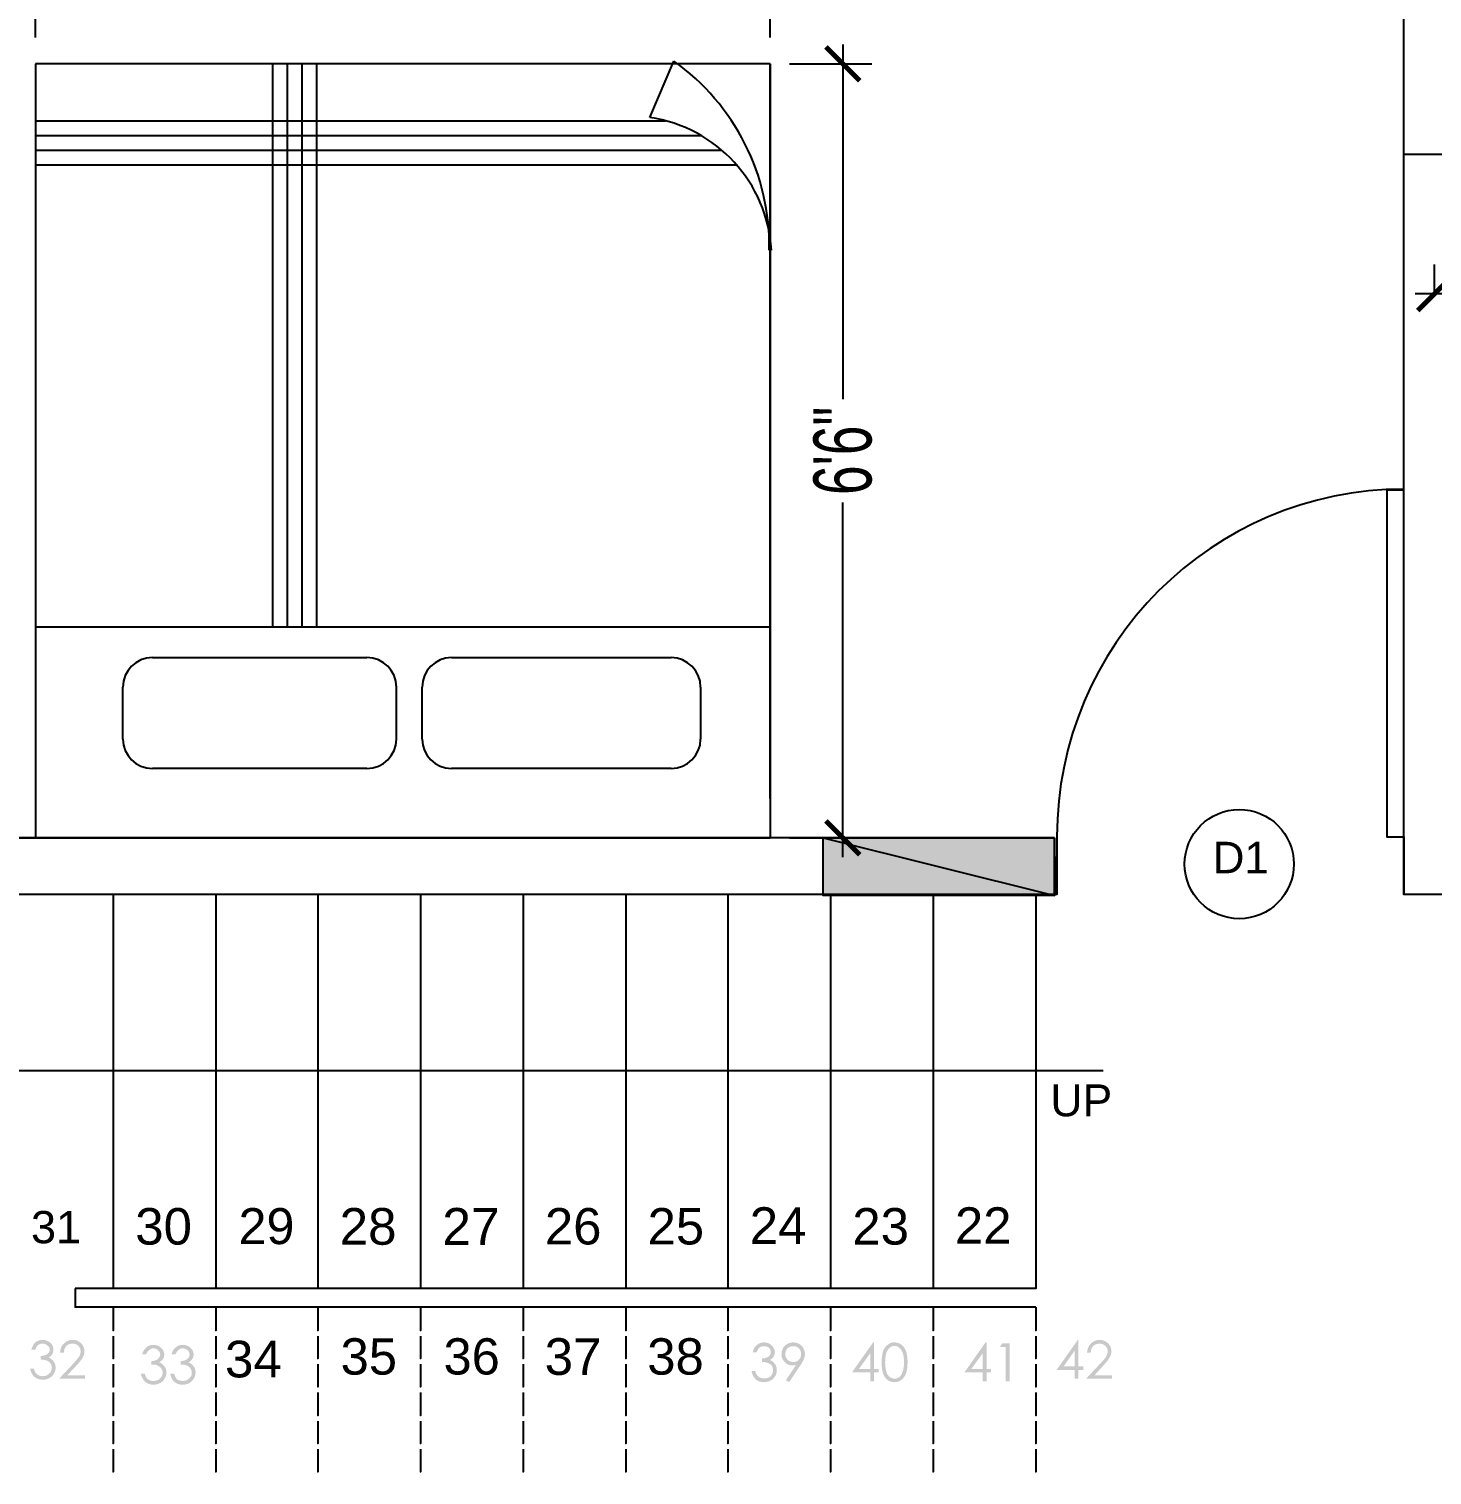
# Model space of a CAD drawing. Header units: feet. Extents: x 2272 to 4893, y 337 to 2916.
# Drawn here: x 3635.4 to 3780.5, y 2372.4 to 2521.8 of the extents above; entities that cross this region are included whole.
import ezdxf

# ---------------------------------------------------------------- set-up
doc = ezdxf.new("R2010")
doc.units = ezdxf.units.FT
doc.layers.add('BNE_COPPER PIPE', color=3, linetype='Continuous')
doc.styles.add('Arial$001', font='arial.ttf', dxfattribs={"height": 2.98458})
doc.styles.add('For DIM', font='ARIALN.TTF', dxfattribs={"width": 0.8})
doc.dimstyles.new('wor dim1', dxfattribs={"dimtxt": 6, "dimasz": 3.5, "dimexe": 3, "dimexo": 2, "dimgap": 1, "dimtad": 1, "dimzin": 3, "dimdsep": 46, "dimlunit": 4, "dimtxsty": 'For DIM', "dimblk1": 'ARCHTICK', "dimblk2": 'ARCHTICK', "dimsah": 1, "dimcen": 0.0625, "dimdle": 2, "dimclrd": 8, "dimclre": 8, "dimclrt": 4, "dimadec": 0, "dimazin": 0, "dimtfac": 0.5, "dimtofl": 0, "dimtmove": 2, "dimatfit": 3, "dimldrblk": 'ARCHTICK', "dimfxl": 6, "dimfxlon": 1, "dimfrac": 1, "dimtolj": 1, "dimtzin": 1, "dimlwe": -1, "dimarcsym": 0})

# ---------------------------------------------------------------- blocks, each defined once
blk = doc.blocks.new('_ARCHTICK')
at = {"color": 0, "linetype": 'ByBlock', "ltscale": 0.5, "const_width": 0.15}
blk.add_lwpolyline([(-0.5, -0.5), (0.5, 0.5)], dxfattribs=at)
blk = doc.blocks.new('*D98')
at = {"layer": 'BNE_COPPER PIPE', "color": 8, "ltscale": 2, "transparency": 16777216}
for p, q in [((3780.74, 2494.48), (3780.74, 2497.48)), ((3804.74, 2494.48), (3804.74, 2497.48))]:
    blk.add_line(p, q, dxfattribs=at)
at = {"layer": 'BNE_COPPER PIPE', "color": 8, "lineweight": -2, "ltscale": 2, "transparency": 16777216}
blk.add_line((3778.74, 2494.48), (3806.74, 2494.48), dxfattribs=at)
at = {"layer": 'Defpoints', "color": 0, "ltscale": 2, "transparency": 16777216}
for p in [(3780.74, 2494.48), (3804.74, 2494.48), (3804.74, 2494.48)]:
    blk.add_point(p, dxfattribs=at)
at = {"layer": 'BNE_COPPER PIPE', "color": 8, "lineweight": -2, "ltscale": 2, "transparency": 16777216, "xscale": 3.5, "yscale": 3.5, "zscale": 3.5, "rotation": 180}
blk.add_blockref('_ARCHTICK', (3780.74, 2494.48), dxfattribs=at)
at = {"layer": 'BNE_COPPER PIPE', "color": 8, "lineweight": -2, "ltscale": 2, "transparency": 16777216, "xscale": 3.5, "yscale": 3.5, "zscale": 3.5}
blk.add_blockref('_ARCHTICK', (3804.74, 2494.48), dxfattribs=at)
at = {"layer": 'BNE_COPPER PIPE', "color": 0, "ltscale": 2, "transparency": 16777216, "insert": (3792.74, 2498.54), "char_height": 6, "attachment_point": 5, "style": 'For DIM'}
blk.add_mtext('\\A1;2\'-0"', dxfattribs=at)
blk = doc.blocks.new('ARCHTICK')
at = {"color": 0, "const_width": 0.15}
blk.add_lwpolyline([(-0.5, -0.5), (0.5, 0.5)], dxfattribs=at)
blk = doc.blocks.new('*D117')
at = {"layer": 'BNE_COPPER PIPE', "color": 8, "ltscale": 2, "transparency": 16777216}
for p, q in [((3636.09, 2520.95), (3636.09, 2529.95)), ((3712.03, 2520.95), (3712.03, 2529.95))]:
    blk.add_line(p, q, dxfattribs=at)
at = {"layer": 'BNE_COPPER PIPE', "color": 8, "lineweight": -2, "ltscale": 2, "transparency": 16777216}
for p, q in [((3634.09, 2526.95), (3668.73, 2526.95)), ((3714.03, 2526.95), (3679.39, 2526.95))]:
    blk.add_line(p, q, dxfattribs=at)
at = {"layer": 'Defpoints', "color": 0, "ltscale": 2, "transparency": 16777216}
for p in [(3636.09, 2526.95), (3636.09, 2518.23), (3712.03, 2518.23)]:
    blk.add_point(p, dxfattribs=at)
at = {"layer": 'BNE_COPPER PIPE', "color": 8, "lineweight": -2, "ltscale": 2, "transparency": 16777216, "xscale": 3.5, "yscale": 3.5, "zscale": 3.5, "rotation": 180}
blk.add_blockref('_ARCHTICK', (3636.09, 2526.95), dxfattribs=at)
at = {"layer": 'BNE_COPPER PIPE', "color": 8, "lineweight": -2, "ltscale": 2, "transparency": 16777216, "xscale": 3.5, "yscale": 3.5, "zscale": 3.5}
blk.add_blockref('_ARCHTICK', (3712.03, 2526.95), dxfattribs=at)
at = {"layer": 'BNE_COPPER PIPE', "color": 0, "ltscale": 2, "transparency": 16777216, "insert": (3674.06, 2526.95), "char_height": 6, "attachment_point": 5, "style": 'For DIM'}
blk.add_mtext('\\A1;6\'3"', dxfattribs=at)
blk = doc.blocks.new('*D118')
at = {"layer": 'BNE_COPPER PIPE', "color": 8, "lineweight": -2, "ltscale": 2, "transparency": 16777216}
for p, q in [((3719.56, 2520.23), (3719.56, 2483.56)), ((3719.56, 2436.23), (3719.56, 2472.9))]:
    blk.add_line(p, q, dxfattribs=at)
at = {"layer": 'BNE_COPPER PIPE', "color": 8, "ltscale": 2, "transparency": 16777216}
for p, q in [((3714.03, 2518.23), (3722.56, 2518.23)), ((3714.03, 2438.23), (3722.56, 2438.23))]:
    blk.add_line(p, q, dxfattribs=at)
at = {"layer": 'Defpoints', "color": 0, "ltscale": 2, "transparency": 16777216}
for p in [(3712.03, 2518.23), (3712.03, 2438.23), (3719.56, 2438.23)]:
    blk.add_point(p, dxfattribs=at)
at = {"layer": 'BNE_COPPER PIPE', "color": 8, "lineweight": -2, "ltscale": 2, "transparency": 16777216, "xscale": 3.5, "yscale": 3.5, "zscale": 3.5}
for p, rotation in [((3719.56, 2518.23), 90), ((3719.56, 2438.23), 270)]:
    blk.add_blockref('_ARCHTICK', p, dxfattribs=dict(at, rotation=rotation))
at = {"layer": 'BNE_COPPER PIPE', "color": 0, "ltscale": 2, "transparency": 16777216, "insert": (3719.56, 2478.23), "char_height": 6, "attachment_point": 5, "rotation": 90, "style": 'For DIM'}
blk.add_mtext('\\A1;6\'6"', dxfattribs=at)

msp = doc.modelspace()

# ---------------------------------------------------------------- hatches: boundary and pattern name
at = {"true_color": 0x4d4d4d, "transparency": 33554687}
h = msp.add_hatch(color=251, dxfattribs=at)
h.paths.add_polyline_path([(3741.435, 2438.229), (3717.531, 2438.229), (3741.435, 2432.286)])
h.paths.add_polyline_path([(3717.531, 2438.229), (3741.435, 2432.286), (3717.531, 2432.286)])
at = {"true_color": 0x000007, "transparency": 33554687}
h = msp.add_hatch(color=7, dxfattribs=at)
edge = h.paths.add_edge_path()
edge.add_line((3636.09, 2385.328), (3635.665, 2385.328))
edge.add_spline(control_points=[(3635.665, 2385.328), (3635.763, 2385.655), (3635.894, 2385.883), (3636.09, 2386.079), (3636.09, 2386.079), (3636.318, 2386.242), (3636.547, 2386.34), (3636.841, 2386.34), (3636.841, 2386.34), (3637.037, 2386.34), (3637.233, 2386.275), (3637.396, 2386.177), (3637.396, 2386.177), (3637.592, 2386.112), (3637.723, 2385.981), (3637.82, 2385.818), (3637.82, 2385.818), (3637.918, 2385.655), (3637.951, 2385.491), (3637.951, 2385.328), (3637.951, 2385.328), (3637.951, 2384.969), (3637.788, 2384.708), (3637.461, 2384.512), (3637.461, 2384.512), (3637.657, 2384.446), (3637.788, 2384.316), (3637.918, 2384.185), (3637.918, 2384.185), (3638.082, 2383.957), (3638.18, 2383.728), (3638.18, 2383.467), (3638.18, 2383.467), (3638.18, 2383.271), (3638.114, 2383.042), (3637.984, 2382.846), (3637.984, 2382.846), (3637.886, 2382.65), (3637.723, 2382.487), (3637.527, 2382.389), (3637.527, 2382.389), (3637.298, 2382.258), (3637.102, 2382.226), (3636.841, 2382.226), (3636.841, 2382.226), (3636.514, 2382.226), (3636.22, 2382.324), (3635.992, 2382.52), (3635.992, 2382.52), (3635.763, 2382.683), (3635.633, 2382.977), (3635.535, 2383.369)], knot_values=[0, 0, 0, 0, 0.0192308, 0.0192308, 0.0192308, 0.0192408, 0.0384615, 0.0384615, 0.0384615, 0.0384715, 0.0576923, 0.0576923, 0.0576923, 0.0577023, 0.0769231, 0.0769231, 0.0769231, 0.0769331, 0.0961538, 0.0961538, 0.0961538, 0.0961638, 0.1153846, 0.1153846, 0.1153846, 0.1153946, 0.1346154, 0.1346154, 0.1346154, 0.1346254, 0.1538462, 0.1538462, 0.1538462, 0.1538562, 0.1730769, 0.1730769, 0.1730769, 0.1730869, 0.1923077, 0.1923077, 0.1923077, 0.1923177, 0.2115385, 0.2115385, 0.2115385, 0.2115485, 0.2307692, 0.2307692, 0.2307692, 0.2307792, 1, 1, 1, 1], degree=3, periodic=0)
edge.add_line((3635.535, 2383.369), (3635.926, 2383.369))
edge.add_spline(control_points=[(3635.926, 2383.369), (3635.992, 2383.107), (3636.09, 2382.912), (3636.22, 2382.814), (3636.22, 2382.814), (3636.384, 2382.65), (3636.58, 2382.585), (3636.841, 2382.585), (3636.841, 2382.585), (3637.135, 2382.585), (3637.363, 2382.683), (3637.527, 2382.846), (3637.527, 2382.846), (3637.69, 2383.01), (3637.788, 2383.205), (3637.788, 2383.434), (3637.788, 2383.434), (3637.788, 2383.597), (3637.755, 2383.761), (3637.657, 2383.891), (3637.657, 2383.891), (3637.559, 2384.022), (3637.461, 2384.12), (3637.298, 2384.185), (3637.298, 2384.185), (3637.167, 2384.25), (3636.939, 2384.283), (3636.645, 2384.316)], knot_values=[0, 0, 0, 0, 0.0357143, 0.0357143, 0.0357143, 0.0357243, 0.0714286, 0.0714286, 0.0714286, 0.0714386, 0.1071429, 0.1071429, 0.1071429, 0.1071529, 0.1428571, 0.1428571, 0.1428571, 0.1428671, 0.1785714, 0.1785714, 0.1785714, 0.1785814, 0.2142857, 0.2142857, 0.2142857, 0.2142957, 1, 1, 1, 1], degree=3, periodic=0)
edge.add_line((3636.645, 2384.316), (3636.645, 2384.675))
edge.add_spline(control_points=[(3636.645, 2384.675), (3636.808, 2384.675), (3636.971, 2384.708), (3637.135, 2384.773), (3637.135, 2384.773), (3637.265, 2384.838), (3637.396, 2384.904), (3637.461, 2385.001), (3637.461, 2385.001), (3637.527, 2385.099), (3637.559, 2385.197), (3637.559, 2385.328), (3637.559, 2385.328), (3637.559, 2385.491), (3637.494, 2385.655), (3637.331, 2385.753), (3637.331, 2385.753), (3637.2, 2385.883), (3637.037, 2385.948), (3636.841, 2385.948), (3636.841, 2385.948), (3636.645, 2385.948), (3636.514, 2385.916), (3636.384, 2385.818), (3636.384, 2385.818), (3636.253, 2385.72), (3636.155, 2385.557), (3636.09, 2385.328)], knot_values=[0, 0, 0, 0, 0.0357143, 0.0357143, 0.0357143, 0.0357243, 0.0714286, 0.0714286, 0.0714286, 0.0714386, 0.1071429, 0.1071429, 0.1071429, 0.1071529, 0.1428571, 0.1428571, 0.1428571, 0.1428671, 0.1785714, 0.1785714, 0.1785714, 0.1785814, 0.2142857, 0.2142857, 0.2142857, 0.2142957, 1, 1, 1, 1], degree=3, periodic=0)
edge = h.paths.add_edge_path()
edge.add_line((3639.029, 2385.001), (3638.637, 2385.001))
edge.add_spline(control_points=[(3638.637, 2385.001), (3638.637, 2385.393), (3638.767, 2385.72), (3639.029, 2385.948), (3639.029, 2385.948), (3639.29, 2386.21), (3639.584, 2386.34), (3639.943, 2386.34), (3639.943, 2386.34), (3640.302, 2386.34), (3640.596, 2386.21), (3640.825, 2385.981), (3640.825, 2385.981), (3641.053, 2385.753), (3641.151, 2385.491), (3641.151, 2385.165), (3641.151, 2385.165), (3641.151, 2384.936), (3641.119, 2384.74), (3640.988, 2384.544), (3640.988, 2384.544), (3640.89, 2384.348), (3640.694, 2384.087), (3640.368, 2383.728)], knot_values=[0, 0, 0, 0, 0.0416667, 0.0416667, 0.0416667, 0.0416767, 0.0833333, 0.0833333, 0.0833333, 0.0833433, 0.125, 0.125, 0.125, 0.12501, 0.1666667, 0.1666667, 0.1666667, 0.1666767, 0.2083333, 0.2083333, 0.2083333, 0.2083433, 1, 1, 1, 1], degree=3, periodic=0)
edge.add_line((3640.368, 2383.728), (3639.388, 2382.683))
edge.add_line((3639.388, 2382.683), (3641.217, 2382.683))
edge.add_line((3641.217, 2382.683), (3641.217, 2382.324))
edge.add_line((3641.217, 2382.324), (3638.539, 2382.324))
edge.add_line((3638.539, 2382.324), (3640.041, 2383.924))
edge.add_spline(control_points=[(3640.041, 2383.924), (3640.335, 2384.25), (3640.531, 2384.512), (3640.629, 2384.642), (3640.629, 2384.642), (3640.727, 2384.806), (3640.759, 2384.969), (3640.759, 2385.165), (3640.759, 2385.165), (3640.759, 2385.361), (3640.694, 2385.557), (3640.531, 2385.72), (3640.531, 2385.72), (3640.368, 2385.883), (3640.172, 2385.948), (3639.91, 2385.948), (3639.91, 2385.948), (3639.682, 2385.948), (3639.453, 2385.883), (3639.29, 2385.72), (3639.29, 2385.72), (3639.127, 2385.557), (3639.029, 2385.295), (3639.029, 2385.001)], knot_values=[0, 0, 0, 0, 0.0416667, 0.0416667, 0.0416667, 0.0416767, 0.0833333, 0.0833333, 0.0833333, 0.0833433, 0.125, 0.125, 0.125, 0.12501, 0.1666667, 0.1666667, 0.1666667, 0.1666767, 0.2083333, 0.2083333, 0.2083333, 0.2083433, 1, 1, 1, 1], degree=3, periodic=0)
h = msp.add_hatch(color=7, dxfattribs=at)
edge = h.paths.add_edge_path()
edge.add_line((3647.519, 2384.838), (3647.127, 2384.838))
edge.add_spline(control_points=[(3647.127, 2384.838), (3647.192, 2385.132), (3647.356, 2385.393), (3647.552, 2385.557), (3647.552, 2385.557), (3647.748, 2385.753), (3648.009, 2385.818), (3648.27, 2385.818), (3648.27, 2385.818), (3648.499, 2385.818), (3648.662, 2385.785), (3648.858, 2385.687), (3648.858, 2385.687), (3649.021, 2385.589), (3649.152, 2385.459), (3649.25, 2385.328), (3649.25, 2385.328), (3649.348, 2385.165), (3649.413, 2385.001), (3649.413, 2384.806), (3649.413, 2384.806), (3649.413, 2384.479), (3649.25, 2384.218), (3648.891, 2384.022), (3648.891, 2384.022), (3649.086, 2383.924), (3649.25, 2383.826), (3649.38, 2383.663), (3649.38, 2383.663), (3649.544, 2383.467), (3649.642, 2383.238), (3649.642, 2382.977), (3649.642, 2382.977), (3649.642, 2382.748), (3649.576, 2382.552), (3649.446, 2382.356), (3649.446, 2382.356), (3649.348, 2382.128), (3649.184, 2381.997), (3648.956, 2381.867), (3648.956, 2381.867), (3648.76, 2381.769), (3648.531, 2381.703), (3648.303, 2381.703), (3648.303, 2381.703), (3647.944, 2381.703), (3647.682, 2381.801), (3647.454, 2381.997), (3647.454, 2381.997), (3647.225, 2382.193), (3647.062, 2382.487), (3646.997, 2382.846)], knot_values=[0, 0, 0, 0, 0.0192308, 0.0192308, 0.0192308, 0.0192408, 0.0384615, 0.0384615, 0.0384615, 0.0384715, 0.0576923, 0.0576923, 0.0576923, 0.0577023, 0.0769231, 0.0769231, 0.0769231, 0.0769331, 0.0961538, 0.0961538, 0.0961538, 0.0961638, 0.1153846, 0.1153846, 0.1153846, 0.1153946, 0.1346154, 0.1346154, 0.1346154, 0.1346254, 0.1538462, 0.1538462, 0.1538462, 0.1538562, 0.1730769, 0.1730769, 0.1730769, 0.1730869, 0.1923077, 0.1923077, 0.1923077, 0.1923177, 0.2115385, 0.2115385, 0.2115385, 0.2115485, 0.2307692, 0.2307692, 0.2307692, 0.2307792, 1, 1, 1, 1], degree=3, periodic=0)
edge.add_line((3646.997, 2382.846), (3647.388, 2382.846))
edge.add_spline(control_points=[(3647.388, 2382.846), (3647.454, 2382.618), (3647.552, 2382.422), (3647.682, 2382.291), (3647.682, 2382.291), (3647.846, 2382.16), (3648.041, 2382.095), (3648.303, 2382.095), (3648.303, 2382.095), (3648.564, 2382.095), (3648.793, 2382.16), (3648.988, 2382.356), (3648.988, 2382.356), (3649.152, 2382.52), (3649.25, 2382.716), (3649.25, 2382.944), (3649.25, 2382.944), (3649.25, 2383.107), (3649.184, 2383.238), (3649.119, 2383.369), (3649.119, 2383.369), (3649.021, 2383.499), (3648.923, 2383.597), (3648.76, 2383.663), (3648.76, 2383.663), (3648.629, 2383.761), (3648.401, 2383.793), (3648.074, 2383.793)], knot_values=[0, 0, 0, 0, 0.0357143, 0.0357143, 0.0357143, 0.0357243, 0.0714286, 0.0714286, 0.0714286, 0.0714386, 0.1071429, 0.1071429, 0.1071429, 0.1071529, 0.1428571, 0.1428571, 0.1428571, 0.1428671, 0.1785714, 0.1785714, 0.1785714, 0.1785814, 0.2142857, 0.2142857, 0.2142857, 0.2142957, 1, 1, 1, 1], degree=3, periodic=0)
edge.add_line((3648.074, 2383.793), (3648.074, 2384.152))
edge.add_spline(control_points=[(3648.074, 2384.152), (3648.27, 2384.152), (3648.433, 2384.185), (3648.564, 2384.25), (3648.564, 2384.25), (3648.727, 2384.316), (3648.825, 2384.414), (3648.891, 2384.512), (3648.891, 2384.512), (3648.956, 2384.61), (3648.988, 2384.708), (3648.988, 2384.806), (3648.988, 2384.806), (3648.988, 2385.001), (3648.923, 2385.132), (3648.793, 2385.263), (3648.793, 2385.263), (3648.662, 2385.393), (3648.499, 2385.459), (3648.27, 2385.459), (3648.27, 2385.459), (3648.107, 2385.459), (3647.976, 2385.393), (3647.846, 2385.295), (3647.846, 2385.295), (3647.715, 2385.197), (3647.617, 2385.034), (3647.519, 2384.838)], knot_values=[0, 0, 0, 0, 0.0357143, 0.0357143, 0.0357143, 0.0357243, 0.0714286, 0.0714286, 0.0714286, 0.0714386, 0.1071429, 0.1071429, 0.1071429, 0.1071529, 0.1428571, 0.1428571, 0.1428571, 0.1428671, 0.1785714, 0.1785714, 0.1785714, 0.1785814, 0.2142857, 0.2142857, 0.2142857, 0.2142957, 1, 1, 1, 1], degree=3, periodic=0)
edge = h.paths.add_edge_path()
edge.add_line((3650.556, 2384.838), (3650.164, 2384.838))
edge.add_spline(control_points=[(3650.164, 2384.838), (3650.229, 2385.132), (3650.36, 2385.393), (3650.589, 2385.557), (3650.589, 2385.557), (3650.784, 2385.753), (3651.013, 2385.818), (3651.307, 2385.818), (3651.307, 2385.818), (3651.503, 2385.818), (3651.699, 2385.785), (3651.895, 2385.687), (3651.895, 2385.687), (3652.058, 2385.589), (3652.189, 2385.459), (3652.287, 2385.328), (3652.287, 2385.328), (3652.385, 2385.165), (3652.45, 2385.001), (3652.45, 2384.806), (3652.45, 2384.806), (3652.45, 2384.479), (3652.254, 2384.218), (3651.927, 2384.022), (3651.927, 2384.022), (3652.123, 2383.924), (3652.287, 2383.826), (3652.385, 2383.663), (3652.385, 2383.663), (3652.581, 2383.467), (3652.646, 2383.238), (3652.646, 2382.977), (3652.646, 2382.977), (3652.646, 2382.748), (3652.581, 2382.552), (3652.483, 2382.356), (3652.483, 2382.356), (3652.352, 2382.128), (3652.189, 2381.997), (3651.993, 2381.867), (3651.993, 2381.867), (3651.797, 2381.769), (3651.568, 2381.703), (3651.307, 2381.703), (3651.307, 2381.703), (3650.98, 2381.703), (3650.687, 2381.801), (3650.458, 2381.997), (3650.458, 2381.997), (3650.229, 2382.193), (3650.099, 2382.487), (3650.033, 2382.846)], knot_values=[0, 0, 0, 0, 0.0192308, 0.0192308, 0.0192308, 0.0192408, 0.0384615, 0.0384615, 0.0384615, 0.0384715, 0.0576923, 0.0576923, 0.0576923, 0.0577023, 0.0769231, 0.0769231, 0.0769231, 0.0769331, 0.0961538, 0.0961538, 0.0961538, 0.0961638, 0.1153846, 0.1153846, 0.1153846, 0.1153946, 0.1346154, 0.1346154, 0.1346154, 0.1346254, 0.1538462, 0.1538462, 0.1538462, 0.1538562, 0.1730769, 0.1730769, 0.1730769, 0.1730869, 0.1923077, 0.1923077, 0.1923077, 0.1923177, 0.2115385, 0.2115385, 0.2115385, 0.2115485, 0.2307692, 0.2307692, 0.2307692, 0.2307792, 1, 1, 1, 1], degree=3, periodic=0)
edge.add_line((3650.033, 2382.846), (3650.425, 2382.846))
edge.add_spline(control_points=[(3650.425, 2382.846), (3650.491, 2382.618), (3650.589, 2382.422), (3650.687, 2382.291), (3650.687, 2382.291), (3650.85, 2382.16), (3651.078, 2382.095), (3651.307, 2382.095), (3651.307, 2382.095), (3651.601, 2382.095), (3651.829, 2382.16), (3651.993, 2382.356), (3651.993, 2382.356), (3652.189, 2382.52), (3652.254, 2382.716), (3652.254, 2382.944), (3652.254, 2382.944), (3652.254, 2383.107), (3652.221, 2383.238), (3652.123, 2383.369), (3652.123, 2383.369), (3652.058, 2383.499), (3651.927, 2383.597), (3651.797, 2383.663), (3651.797, 2383.663), (3651.634, 2383.761), (3651.405, 2383.793), (3651.111, 2383.793)], knot_values=[0, 0, 0, 0, 0.0357143, 0.0357143, 0.0357143, 0.0357243, 0.0714286, 0.0714286, 0.0714286, 0.0714386, 0.1071429, 0.1071429, 0.1071429, 0.1071529, 0.1428571, 0.1428571, 0.1428571, 0.1428671, 0.1785714, 0.1785714, 0.1785714, 0.1785814, 0.2142857, 0.2142857, 0.2142857, 0.2142957, 1, 1, 1, 1], degree=3, periodic=0)
edge.add_line((3651.111, 2383.793), (3651.111, 2384.152))
edge.add_spline(control_points=[(3651.111, 2384.152), (3651.307, 2384.152), (3651.47, 2384.185), (3651.601, 2384.25), (3651.601, 2384.25), (3651.764, 2384.316), (3651.862, 2384.414), (3651.927, 2384.512), (3651.927, 2384.512), (3651.993, 2384.61), (3652.025, 2384.708), (3652.025, 2384.806), (3652.025, 2384.806), (3652.025, 2385.001), (3651.96, 2385.132), (3651.829, 2385.263), (3651.829, 2385.263), (3651.699, 2385.393), (3651.503, 2385.459), (3651.307, 2385.459), (3651.307, 2385.459), (3651.144, 2385.459), (3650.98, 2385.393), (3650.882, 2385.295), (3650.882, 2385.295), (3650.752, 2385.197), (3650.654, 2385.034), (3650.556, 2384.838)], knot_values=[0, 0, 0, 0, 0.0357143, 0.0357143, 0.0357143, 0.0357243, 0.0714286, 0.0714286, 0.0714286, 0.0714386, 0.1071429, 0.1071429, 0.1071429, 0.1071529, 0.1428571, 0.1428571, 0.1428571, 0.1428671, 0.1785714, 0.1785714, 0.1785714, 0.1785814, 0.2142857, 0.2142857, 0.2142857, 0.2142957, 1, 1, 1, 1], degree=3, periodic=0)
h = msp.add_hatch(color=7, dxfattribs=at)
edge = h.paths.add_edge_path()
edge.add_line((3710.641, 2385.067), (3710.249, 2385.067))
edge.add_spline(control_points=[(3710.249, 2385.067), (3710.315, 2385.393), (3710.445, 2385.655), (3710.674, 2385.818), (3710.674, 2385.818), (3710.87, 2385.981), (3711.131, 2386.079), (3711.392, 2386.079), (3711.392, 2386.079), (3711.588, 2386.079), (3711.784, 2386.046), (3711.98, 2385.948), (3711.98, 2385.948), (3712.143, 2385.851), (3712.274, 2385.72), (3712.372, 2385.557), (3712.372, 2385.557), (3712.47, 2385.393), (3712.535, 2385.23), (3712.535, 2385.067), (3712.535, 2385.067), (3712.535, 2384.74), (3712.372, 2384.446), (3712.013, 2384.25), (3712.013, 2384.25), (3712.209, 2384.185), (3712.372, 2384.087), (3712.47, 2383.924), (3712.47, 2383.924), (3712.666, 2383.728), (3712.731, 2383.499), (3712.731, 2383.238), (3712.731, 2383.238), (3712.731, 2383.01), (3712.698, 2382.781), (3712.568, 2382.585), (3712.568, 2382.585), (3712.437, 2382.389), (3712.274, 2382.226), (3712.078, 2382.128), (3712.078, 2382.128), (3711.882, 2382.03), (3711.653, 2381.965), (3711.392, 2381.965), (3711.392, 2381.965), (3711.066, 2381.965), (3710.772, 2382.063), (3710.543, 2382.258), (3710.543, 2382.258), (3710.347, 2382.454), (3710.184, 2382.748), (3710.119, 2383.107)], knot_values=[0, 0, 0, 0, 0.0192308, 0.0192308, 0.0192308, 0.0192408, 0.0384615, 0.0384615, 0.0384615, 0.0384715, 0.0576923, 0.0576923, 0.0576923, 0.0577023, 0.0769231, 0.0769231, 0.0769231, 0.0769331, 0.0961538, 0.0961538, 0.0961538, 0.0961638, 0.1153846, 0.1153846, 0.1153846, 0.1153946, 0.1346154, 0.1346154, 0.1346154, 0.1346254, 0.1538462, 0.1538462, 0.1538462, 0.1538562, 0.1730769, 0.1730769, 0.1730769, 0.1730869, 0.1923077, 0.1923077, 0.1923077, 0.1923177, 0.2115385, 0.2115385, 0.2115385, 0.2115485, 0.2307692, 0.2307692, 0.2307692, 0.2307792, 1, 1, 1, 1], degree=3, periodic=0)
edge.add_line((3710.119, 2383.107), (3710.51, 2383.107))
edge.add_spline(control_points=[(3710.51, 2383.107), (3710.576, 2382.846), (3710.674, 2382.683), (3710.804, 2382.552), (3710.804, 2382.552), (3710.968, 2382.422), (3711.164, 2382.356), (3711.425, 2382.356), (3711.425, 2382.356), (3711.686, 2382.356), (3711.915, 2382.422), (3712.111, 2382.585), (3712.111, 2382.585), (3712.274, 2382.781), (3712.339, 2382.977), (3712.339, 2383.205), (3712.339, 2383.205), (3712.339, 2383.336), (3712.306, 2383.499), (3712.241, 2383.63), (3712.241, 2383.63), (3712.143, 2383.761), (3712.013, 2383.859), (3711.882, 2383.924), (3711.882, 2383.924), (3711.719, 2383.989), (3711.523, 2384.054), (3711.196, 2384.054)], knot_values=[0, 0, 0, 0, 0.0357143, 0.0357143, 0.0357143, 0.0357243, 0.0714286, 0.0714286, 0.0714286, 0.0714386, 0.1071429, 0.1071429, 0.1071429, 0.1071529, 0.1428571, 0.1428571, 0.1428571, 0.1428671, 0.1785714, 0.1785714, 0.1785714, 0.1785814, 0.2142857, 0.2142857, 0.2142857, 0.2142957, 1, 1, 1, 1], degree=3, periodic=0)
edge.add_line((3711.196, 2384.054), (3711.196, 2384.414))
edge.add_spline(control_points=[(3711.196, 2384.414), (3711.392, 2384.414), (3711.555, 2384.446), (3711.686, 2384.512), (3711.686, 2384.512), (3711.849, 2384.577), (3711.947, 2384.642), (3712.013, 2384.74), (3712.013, 2384.74), (3712.078, 2384.838), (3712.111, 2384.969), (3712.111, 2385.067), (3712.111, 2385.067), (3712.111, 2385.23), (3712.045, 2385.393), (3711.915, 2385.524), (3711.915, 2385.524), (3711.784, 2385.622), (3711.621, 2385.687), (3711.392, 2385.687), (3711.392, 2385.687), (3711.229, 2385.687), (3711.098, 2385.655), (3710.968, 2385.557), (3710.968, 2385.557), (3710.837, 2385.459), (3710.739, 2385.295), (3710.641, 2385.067)], knot_values=[0, 0, 0, 0, 0.0357143, 0.0357143, 0.0357143, 0.0357243, 0.0714286, 0.0714286, 0.0714286, 0.0714386, 0.1071429, 0.1071429, 0.1071429, 0.1071529, 0.1428571, 0.1428571, 0.1428571, 0.1428671, 0.1785714, 0.1785714, 0.1785714, 0.1785814, 0.2142857, 0.2142857, 0.2142857, 0.2142957, 1, 1, 1, 1], degree=3, periodic=0)
h.paths.add_polyline_path([(3714.005, 2381.965), (3713.678, 2382.16), (3714.723, 2383.761), (3714.723, 2383.761), (3714.707, 2383.757), (3714.69, 2383.752), (3714.674, 2383.748), (3714.658, 2383.744), (3714.641, 2383.74), (3714.625, 2383.737), (3714.609, 2383.733), (3714.592, 2383.729), (3714.576, 2383.726), (3714.56, 2383.722), (3714.543, 2383.719), (3714.527, 2383.716), (3714.511, 2383.713), (3714.494, 2383.71), (3714.478, 2383.707), (3714.462, 2383.705), (3714.445, 2383.703), (3714.429, 2383.701), (3714.413, 2383.699), (3714.396, 2383.698), (3714.38, 2383.697), (3714.364, 2383.696), (3714.347, 2383.695), (3714.331, 2383.695), (3714.295, 2383.696), (3714.258, 2383.698), (3714.222, 2383.701), (3714.187, 2383.706), (3714.152, 2383.712), (3714.117, 2383.719), (3714.082, 2383.728), (3714.048, 2383.738), (3714.014, 2383.749), (3713.981, 2383.761), (3713.948, 2383.774), (3713.915, 2383.789), (3713.882, 2383.805), (3713.85, 2383.822), (3713.818, 2383.84), (3713.787, 2383.86), (3713.756, 2383.88), (3713.725, 2383.902), (3713.694, 2383.925), (3713.664, 2383.949), (3713.635, 2383.973), (3713.605, 2383.999), (3713.576, 2384.026), (3713.547, 2384.054), (3713.519, 2384.083), (3713.493, 2384.112), (3713.468, 2384.142), (3713.444, 2384.172), (3713.421, 2384.202), (3713.4, 2384.233), (3713.38, 2384.264), (3713.361, 2384.295), (3713.344, 2384.327), (3713.327, 2384.36), (3713.312, 2384.393), (3713.298, 2384.426), (3713.286, 2384.46), (3713.274, 2384.494), (3713.264, 2384.529), (3713.255, 2384.565), (3713.247, 2384.601), (3713.24, 2384.638), (3713.234, 2384.675), (3713.229, 2384.713), (3713.225, 2384.751), (3713.223, 2384.791), (3713.221, 2384.83), (3713.221, 2384.871), (3713.221, 2384.899), (3713.222, 2384.927), (3713.224, 2384.955), (3713.226, 2384.983), (3713.229, 2385.01), (3713.233, 2385.037), (3713.237, 2385.063), (3713.241, 2385.09), (3713.247, 2385.116), (3713.252, 2385.142), (3713.259, 2385.168), (3713.266, 2385.193), (3713.273, 2385.219), (3713.281, 2385.244), (3713.289, 2385.269), (3713.298, 2385.294), (3713.308, 2385.319), (3713.317, 2385.344), (3713.327, 2385.369), (3713.338, 2385.393), (3713.349, 2385.418), (3713.36, 2385.442), (3713.372, 2385.467), (3713.384, 2385.491), (3713.397, 2385.512), (3713.409, 2385.532), (3713.422, 2385.552), (3713.436, 2385.573), (3713.45, 2385.593), (3713.464, 2385.613), (3713.479, 2385.633), (3713.494, 2385.652), (3713.51, 2385.672), (3713.526, 2385.691), (3713.543, 2385.71), (3713.56, 2385.728), (3713.577, 2385.746), (3713.595, 2385.764), (3713.614, 2385.781), (3713.633, 2385.798), (3713.653, 2385.815), (3713.673, 2385.831), (3713.694, 2385.847), (3713.716, 2385.862), (3713.738, 2385.876), (3713.761, 2385.89), (3713.784, 2385.903), (3713.809, 2385.916), (3713.833, 2385.928), (3713.858, 2385.94), (3713.883, 2385.951), (3713.909, 2385.962), (3713.935, 2385.972), (3713.961, 2385.983), (3713.987, 2385.992), (3714.013, 2386.002), (3714.039, 2386.011), (3714.066, 2386.019), (3714.092, 2386.027), (3714.119, 2386.034), (3714.145, 2386.041), (3714.172, 2386.047), (3714.198, 2386.053), (3714.225, 2386.059), (3714.251, 2386.063), (3714.277, 2386.067), (3714.303, 2386.071), (3714.329, 2386.074), (3714.354, 2386.076), (3714.379, 2386.078), (3714.404, 2386.079), (3714.429, 2386.079), (3714.457, 2386.079), (3714.486, 2386.078), (3714.513, 2386.076), (3714.541, 2386.074), (3714.568, 2386.071), (3714.595, 2386.067), (3714.622, 2386.063), (3714.648, 2386.059), (3714.674, 2386.053), (3714.7, 2386.047), (3714.726, 2386.041), (3714.752, 2386.034), (3714.777, 2386.027), (3714.802, 2386.019), (3714.827, 2386.011), (3714.852, 2386.002), (3714.877, 2385.992), (3714.902, 2385.983), (3714.927, 2385.972), (3714.951, 2385.962), (3714.976, 2385.951), (3715, 2385.94), (3715.025, 2385.928), (3715.049, 2385.916), (3715.049, 2385.916), (3715.07, 2385.903), (3715.09, 2385.891), (3715.111, 2385.877), (3715.131, 2385.864), (3715.151, 2385.85), (3715.171, 2385.836), (3715.191, 2385.821), (3715.21, 2385.806), (3715.23, 2385.79), (3715.249, 2385.774), (3715.268, 2385.757), (3715.286, 2385.74), (3715.304, 2385.723), (3715.322, 2385.705), (3715.34, 2385.686), (3715.357, 2385.667), (3715.373, 2385.647), (3715.389, 2385.627), (3715.405, 2385.606), (3715.42, 2385.584), (3715.434, 2385.562), (3715.448, 2385.539), (3715.461, 2385.515), (3715.474, 2385.491), (3715.486, 2385.467), (3715.498, 2385.442), (3715.509, 2385.418), (3715.52, 2385.393), (3715.531, 2385.369), (3715.541, 2385.344), (3715.551, 2385.319), (3715.56, 2385.294), (3715.569, 2385.269), (3715.577, 2385.244), (3715.585, 2385.219), (3715.592, 2385.193), (3715.599, 2385.168), (3715.606, 2385.142), (3715.611, 2385.116), (3715.617, 2385.09), (3715.621, 2385.063), (3715.626, 2385.037), (3715.629, 2385.01), (3715.632, 2384.983), (3715.634, 2384.955), (3715.636, 2384.927), (3715.637, 2384.899), (3715.637, 2384.871), (3715.637, 2384.85), (3715.637, 2384.83), (3715.636, 2384.81), (3715.635, 2384.789), (3715.633, 2384.769), (3715.631, 2384.748), (3715.629, 2384.728), (3715.626, 2384.708), (3715.624, 2384.687), (3715.62, 2384.667), (3715.617, 2384.646), (3715.613, 2384.626), (3715.609, 2384.606), (3715.604, 2384.585), (3715.599, 2384.565), (3715.594, 2384.544), (3715.588, 2384.524), (3715.582, 2384.503), (3715.576, 2384.483), (3715.569, 2384.463), (3715.562, 2384.442), (3715.555, 2384.422), (3715.547, 2384.401), (3715.539, 2384.381), (3715.531, 2384.357), (3715.522, 2384.332), (3715.512, 2384.307), (3715.501, 2384.283), (3715.49, 2384.258), (3715.479, 2384.233), (3715.466, 2384.208), (3715.453, 2384.183), (3715.44, 2384.157), (3715.426, 2384.131), (3715.412, 2384.105), (3715.396, 2384.079), (3715.381, 2384.052), (3715.365, 2384.025), (3715.348, 2383.998), (3715.331, 2383.97), (3715.314, 2383.941), (3715.296, 2383.913), (3715.278, 2383.883), (3715.259, 2383.853), (3715.24, 2383.823), (3715.22, 2383.792), (3715.2, 2383.76), (3715.18, 2383.728), (3714.005, 2381.965), (3715.18, 2383.728)])
edge = h.paths.add_edge_path()
edge.add_spline(control_points=[(3714.429, 2384.054), (3714.658, 2384.054), (3714.854, 2384.12), (3715.017, 2384.283), (3715.017, 2384.283), (3715.18, 2384.446), (3715.245, 2384.642), (3715.245, 2384.871), (3715.245, 2384.871), (3715.245, 2385.099), (3715.18, 2385.295), (3715.017, 2385.459), (3715.017, 2385.459), (3714.854, 2385.622), (3714.658, 2385.687), (3714.429, 2385.687), (3714.429, 2385.687), (3714.2, 2385.687), (3714.005, 2385.622), (3713.841, 2385.459), (3713.841, 2385.459), (3713.678, 2385.295), (3713.613, 2385.099), (3713.613, 2384.871), (3713.613, 2384.871), (3713.613, 2384.642), (3713.678, 2384.446), (3713.841, 2384.283), (3713.841, 2384.283), (3714.005, 2384.12), (3714.2, 2384.054), (3714.429, 2384.054)], knot_values=[0, 0, 0, 0, 0.03125, 0.03125, 0.03125, 0.03126, 0.0625, 0.0625, 0.0625, 0.06251, 0.09375, 0.09375, 0.09375, 0.09376, 0.125, 0.125, 0.125, 0.12501, 0.15625, 0.15625, 0.15625, 0.15626, 0.1875, 0.1875, 0.1875, 0.18751, 0.21875, 0.21875, 0.21875, 0.21876, 1, 1, 1, 1], degree=3, periodic=0)
h = msp.add_hatch(color=7, dxfattribs=at)
h.paths.add_polyline_path([(3722.691, 2386.079), (3722.789, 2386.079), (3722.789, 2383.336), (3723.246, 2383.336), (3723.246, 2382.977), (3722.789, 2382.977), (3722.789, 2382.063), (3722.397, 2382.063), (3722.397, 2382.977), (3720.503, 2382.977)])
h.paths.add_polyline_path([(3722.397, 2383.336), (3722.397, 2384.969), (3721.221, 2383.336), (3722.397, 2383.336), (3721.221, 2383.336)])
edge = h.paths.add_edge_path()
edge.add_spline(control_points=[(3723.572, 2384.022), (3723.572, 2384.544), (3723.638, 2384.936), (3723.736, 2385.23), (3723.736, 2385.23), (3723.866, 2385.491), (3723.997, 2385.72), (3724.226, 2385.851), (3724.226, 2385.851), (3724.421, 2386.014), (3724.65, 2386.079), (3724.879, 2386.079), (3724.879, 2386.079), (3725.14, 2386.079), (3725.368, 2386.014), (3725.597, 2385.851), (3725.597, 2385.851), (3725.793, 2385.72), (3725.956, 2385.491), (3726.087, 2385.197), (3726.087, 2385.197), (3726.185, 2384.904), (3726.25, 2384.512), (3726.25, 2384.022), (3726.25, 2384.022), (3726.25, 2383.532), (3726.185, 2383.14), (3726.087, 2382.846), (3726.087, 2382.846), (3725.956, 2382.552), (3725.793, 2382.324), (3725.597, 2382.193), (3725.597, 2382.193), (3725.368, 2382.03), (3725.14, 2381.965), (3724.879, 2381.965), (3724.879, 2381.965), (3724.65, 2381.965), (3724.421, 2382.03), (3724.226, 2382.16), (3724.226, 2382.16), (3723.997, 2382.324), (3723.866, 2382.52), (3723.736, 2382.814), (3723.736, 2382.814), (3723.638, 2383.107), (3723.572, 2383.499), (3723.572, 2384.022)], knot_values=[0, 0, 0, 0, 0.0208333, 0.0208333, 0.0208333, 0.0208433, 0.0416667, 0.0416667, 0.0416667, 0.0416767, 0.0625, 0.0625, 0.0625, 0.06251, 0.0833333, 0.0833333, 0.0833333, 0.0833433, 0.1041667, 0.1041667, 0.1041667, 0.1041767, 0.125, 0.125, 0.125, 0.12501, 0.1458333, 0.1458333, 0.1458333, 0.1458433, 0.1666667, 0.1666667, 0.1666667, 0.1666767, 0.1875, 0.1875, 0.1875, 0.18751, 0.2083333, 0.2083333, 0.2083333, 0.2083433, 0.2291666, 0.2291666, 0.2291666, 0.2291766, 1, 1, 1, 1], degree=3, periodic=0)
edge = h.paths.add_edge_path()
edge.add_spline(control_points=[(3723.932, 2384.022), (3723.932, 2383.565), (3723.997, 2383.238), (3724.062, 2383.01), (3724.062, 2383.01), (3724.128, 2382.781), (3724.258, 2382.618), (3724.421, 2382.487), (3724.421, 2382.487), (3724.585, 2382.389), (3724.748, 2382.324), (3724.911, 2382.324), (3724.911, 2382.324), (3725.075, 2382.324), (3725.238, 2382.389), (3725.401, 2382.487), (3725.401, 2382.487), (3725.532, 2382.618), (3725.662, 2382.781), (3725.728, 2383.01), (3725.728, 2383.01), (3725.826, 2383.271), (3725.891, 2383.63), (3725.891, 2384.022), (3725.891, 2384.022), (3725.891, 2384.414), (3725.826, 2384.74), (3725.76, 2384.969), (3725.76, 2384.969), (3725.662, 2385.23), (3725.532, 2385.426), (3725.401, 2385.524), (3725.401, 2385.524), (3725.238, 2385.655), (3725.075, 2385.72), (3724.911, 2385.72), (3724.911, 2385.72), (3724.715, 2385.72), (3724.552, 2385.655), (3724.421, 2385.524), (3724.421, 2385.524), (3724.258, 2385.426), (3724.16, 2385.23), (3724.062, 2385.034), (3724.062, 2385.034), (3723.997, 2384.806), (3723.932, 2384.446), (3723.932, 2384.022)], knot_values=[0, 0, 0, 0, 0.0208333, 0.0208333, 0.0208333, 0.0208433, 0.0416667, 0.0416667, 0.0416667, 0.0416767, 0.0625, 0.0625, 0.0625, 0.06251, 0.0833333, 0.0833333, 0.0833333, 0.0833433, 0.1041667, 0.1041667, 0.1041667, 0.1041767, 0.125, 0.125, 0.125, 0.12501, 0.1458333, 0.1458333, 0.1458333, 0.1458433, 0.1666667, 0.1666667, 0.1666667, 0.1666767, 0.1875, 0.1875, 0.1875, 0.18751, 0.2083333, 0.2083333, 0.2083333, 0.2083433, 0.2291666, 0.2291666, 0.2291666, 0.2291766, 1, 1, 1, 1], degree=3, periodic=0)
h = msp.add_hatch(color=7, dxfattribs=at)
h.paths.add_polyline_path([(3734.316, 2386.079), (3734.414, 2386.079), (3734.414, 2383.336), (3734.871, 2383.336), (3734.871, 2382.977), (3734.414, 2382.977), (3734.414, 2382.063), (3734.022, 2382.063), (3734.022, 2382.977), (3732.128, 2382.977)])
h.paths.add_polyline_path([(3734.022, 2383.336), (3734.022, 2384.969), (3732.846, 2383.336)])
h.paths.add_polyline_path([(3736.047, 2385.981), (3736.798, 2385.981), (3736.798, 2382.063), (3736.406, 2382.063), (3736.406, 2385.589), (3735.785, 2385.589)])
h = msp.add_hatch(color=7, dxfattribs=at)
h.paths.add_polyline_path([(3743.851, 2386.34), (3743.916, 2386.34), (3743.916, 2383.597), (3744.406, 2383.597), (3744.406, 2383.238), (3743.916, 2383.238), (3743.916, 2382.324), (3743.525, 2382.324), (3743.525, 2383.238), (3741.663, 2383.238)])
h.paths.add_polyline_path([(3743.525, 2383.597), (3743.525, 2385.23), (3742.382, 2383.597), (3743.525, 2383.597), (3742.382, 2383.597)])
edge = h.paths.add_edge_path()
edge.add_line((3745.19, 2385.001), (3744.798, 2385.001))
edge.add_spline(control_points=[(3744.798, 2385.001), (3744.831, 2385.393), (3744.961, 2385.72), (3745.19, 2385.948), (3745.19, 2385.948), (3745.451, 2386.21), (3745.745, 2386.34), (3746.104, 2386.34), (3746.104, 2386.34), (3746.464, 2386.34), (3746.757, 2386.21), (3746.986, 2385.981), (3746.986, 2385.981), (3747.215, 2385.753), (3747.313, 2385.491), (3747.313, 2385.165), (3747.313, 2385.165), (3747.313, 2384.936), (3747.28, 2384.74), (3747.149, 2384.544), (3747.149, 2384.544), (3747.051, 2384.348), (3746.855, 2384.087), (3746.529, 2383.728)], knot_values=[0, 0, 0, 0, 0.0416667, 0.0416667, 0.0416667, 0.0416767, 0.0833333, 0.0833333, 0.0833333, 0.0833433, 0.125, 0.125, 0.125, 0.12501, 0.1666667, 0.1666667, 0.1666667, 0.1666767, 0.2083333, 0.2083333, 0.2083333, 0.2083433, 1, 1, 1, 1], degree=3, periodic=0)
edge.add_line((3746.529, 2383.728), (3745.582, 2382.683))
edge.add_line((3745.582, 2382.683), (3747.378, 2382.683))
edge.add_line((3747.378, 2382.683), (3747.378, 2382.324))
edge.add_line((3747.378, 2382.324), (3744.7, 2382.324))
edge.add_line((3744.7, 2382.324), (3746.202, 2383.924))
edge.add_spline(control_points=[(3746.202, 2383.924), (3746.529, 2384.25), (3746.725, 2384.512), (3746.79, 2384.642), (3746.79, 2384.642), (3746.888, 2384.806), (3746.953, 2384.969), (3746.953, 2385.165), (3746.953, 2385.165), (3746.953, 2385.361), (3746.855, 2385.557), (3746.692, 2385.72), (3746.692, 2385.72), (3746.529, 2385.883), (3746.333, 2385.948), (3746.104, 2385.948), (3746.104, 2385.948), (3745.843, 2385.948), (3745.647, 2385.883), (3745.451, 2385.72), (3745.451, 2385.72), (3745.288, 2385.557), (3745.19, 2385.295), (3745.19, 2385.001)], knot_values=[0, 0, 0, 0, 0.0416667, 0.0416667, 0.0416667, 0.0416767, 0.0833333, 0.0833333, 0.0833333, 0.0833433, 0.125, 0.125, 0.125, 0.12501, 0.1666667, 0.1666667, 0.1666667, 0.1666767, 0.2083333, 0.2083333, 0.2083333, 0.2083433, 1, 1, 1, 1], degree=3, periodic=0)

# ---------------------------------------------------------------- linework, layer by layer
for p, q in [((3777.551, 2508.862), (3777.551, 2567.739)), ((3712.032, 2518.229), (3636.088, 2518.229)), ((3636.088, 2518.229), (3636.088, 2438.229)), ((3660.586, 2518.229), (3660.586, 2459.999)), ((3662.105, 2518.229), (3662.105, 2459.999)), ((3663.623, 2518.229), (3663.623, 2459.999)), ((3665.142, 2518.229), (3665.142, 2459.999)), ((3699.607, 2512.676), (3702.077, 2518.517)), ((3712.032, 2442.284), (3712.032, 2518.229)), ((3712.032, 2518.229), (3712.032, 2438.229)), ((3636.088, 2512.343), (3701.241, 2512.343)), ((3636.088, 2510.824), (3704.907, 2510.824)), ((3636.088, 2509.305), (3707.047, 2509.305)), ((3636.088, 2507.787), (3708.581, 2507.787)), ((3712.032, 2459.999), (3636.088, 2459.999)), ((3648.181, 2456.854), (3670.363, 2456.854)), ((3679.102, 2456.854), (3701.817, 2456.854)), ((3645.143, 2448.433), (3645.143, 2453.816)), ((3673.4, 2453.816), (3673.4, 2448.433)), ((3676.064, 2448.433), (3676.064, 2453.816)), ((3704.854, 2453.816), (3704.854, 2448.433)), ((3670.363, 2445.396), (3648.181, 2445.396)), ((3701.817, 2445.396), (3679.102, 2445.396)), ((3717.531, 2438.229), (3604.088, 2438.229)), ((3604.088, 2438.229), (3636.088, 2438.229)), ((3636.088, 2438.229), (3712.032, 2438.229))]:
    msp.add_line(p, q)
at = {"color": 253, "linetype": 'Continuous', "lineweight": -2, "true_color": 0x999999, "transparency": 33554687}
for points in [[(3777.551, 2432.384), (3777.551, 2508.862), (3777.551, 2508.862)], [(3954.606, 2508.862), (3777.551, 2508.862), (3777.551, 2508.862)], [(3741.696, 2438.327), (3741.696, 2432.384), (3741.696, 2432.384)], [(3777.551, 2438.327), (3777.551, 2432.384), (3777.551, 2432.384)], [(3741.696, 2432.384), (3741.696, 2436.302), (3741.696, 2436.302)], [(3741.696, 2432.384), (3604.088, 2432.384), (3604.088, 2432.384)], [(3644.123, 2432.384), (3644.123, 2391.663), (3644.123, 2391.663)], [(3654.736, 2432.384), (3654.736, 2391.663), (3654.736, 2391.663)], [(3665.283, 2432.384), (3665.283, 2391.663), (3665.283, 2391.663)], [(3675.896, 2432.384), (3675.896, 2391.663), (3675.896, 2391.663)], [(3686.509, 2432.384), (3686.509, 2391.663), (3686.509, 2391.663)], [(3697.122, 2432.384), (3697.122, 2391.663), (3697.122, 2391.663)], [(3707.669, 2432.384), (3707.669, 2391.663), (3707.669, 2391.663)], [(3718.282, 2432.384), (3718.282, 2391.663), (3718.282, 2391.663)], [(3728.895, 2432.384), (3728.895, 2391.663), (3728.895, 2391.663)], [(3739.508, 2432.384), (3739.508, 2391.663), (3739.508, 2391.663)], [(3781.47, 2432.384), (3777.551, 2432.384), (3777.551, 2432.384)], [(3746.464, 2414.162), (3625.15, 2414.162), (3625.15, 2370.927), (3652.091, 2370.927), (3645.233, 2365.996)], [(3640.204, 2391.663), (3640.204, 2389.736), (3640.204, 2389.736)], [(3739.508, 2391.663), (3640.204, 2391.663), (3640.204, 2391.663)], [(3739.508, 2389.736), (3640.204, 2389.736), (3640.204, 2389.736)], [(3644.123, 2389.736), (3644.123, 2387.32), (3644.123, 2387.32)], [(3654.736, 2389.736), (3654.736, 2387.32), (3654.736, 2387.32)], [(3665.283, 2389.736), (3665.283, 2387.32), (3665.283, 2387.32)], [(3675.896, 2389.736), (3675.896, 2387.32), (3675.896, 2387.32)], [(3686.509, 2389.736), (3686.509, 2387.32), (3686.509, 2387.32)], [(3697.122, 2389.736), (3697.122, 2387.32), (3697.122, 2387.32)], [(3707.669, 2389.736), (3707.669, 2387.32), (3707.669, 2387.32)], [(3718.282, 2389.736), (3718.282, 2387.32), (3718.282, 2387.32)], [(3728.895, 2389.736), (3728.895, 2387.32), (3728.895, 2387.32)], [(3739.508, 2389.736), (3739.508, 2387.32), (3739.508, 2387.32)], [(3644.123, 2386.732), (3644.123, 2384.414), (3644.123, 2384.414)], [(3654.736, 2386.732), (3654.736, 2384.414), (3654.736, 2384.414)], [(3665.283, 2386.732), (3665.283, 2384.414), (3665.283, 2384.414)], [(3675.896, 2386.732), (3675.896, 2384.414), (3675.896, 2384.414)], [(3686.509, 2386.732), (3686.509, 2384.414), (3686.509, 2384.414)], [(3697.122, 2386.732), (3697.122, 2384.414), (3697.122, 2384.414)], [(3707.669, 2386.732), (3707.669, 2384.414), (3707.669, 2384.414)], [(3718.282, 2386.732), (3718.282, 2384.414), (3718.282, 2384.414)], [(3728.895, 2386.732), (3728.895, 2384.414), (3728.895, 2384.414)], [(3739.508, 2386.732), (3739.508, 2384.414), (3739.508, 2384.414)], [(3644.123, 2383.826), (3644.123, 2381.475), (3644.123, 2381.475)], [(3654.736, 2383.826), (3654.736, 2381.475), (3654.736, 2381.475)], [(3665.283, 2383.826), (3665.283, 2381.475), (3665.283, 2381.475)], [(3675.896, 2383.826), (3675.896, 2381.475), (3675.896, 2381.475)], [(3686.509, 2383.826), (3686.509, 2381.475), (3686.509, 2381.475)], [(3697.122, 2383.826), (3697.122, 2381.475), (3697.122, 2381.475)], [(3707.669, 2383.826), (3707.669, 2381.475), (3707.669, 2381.475)], [(3718.282, 2383.826), (3718.282, 2381.475), (3718.282, 2381.475)], [(3728.895, 2383.826), (3728.895, 2381.475), (3728.895, 2381.475)], [(3739.508, 2383.826), (3739.508, 2381.475), (3739.508, 2381.475)], [(3644.123, 2380.887), (3644.123, 2378.536), (3644.123, 2378.536)], [(3654.736, 2380.887), (3654.736, 2378.536), (3654.736, 2378.536)], [(3665.283, 2380.887), (3665.283, 2378.536), (3665.283, 2378.536)], [(3675.896, 2380.887), (3675.896, 2378.536), (3675.896, 2378.536)], [(3686.509, 2380.887), (3686.509, 2378.536), (3686.509, 2378.536)], [(3697.122, 2380.887), (3697.122, 2378.536), (3697.122, 2378.536)], [(3707.669, 2380.887), (3707.669, 2378.536), (3707.669, 2378.536)], [(3718.282, 2380.887), (3718.282, 2378.536), (3718.282, 2378.536)], [(3728.895, 2380.887), (3728.895, 2378.536), (3728.895, 2378.536)], [(3739.508, 2380.887), (3739.508, 2378.536), (3739.508, 2378.536)], [(3644.123, 2377.948), (3644.123, 2375.629), (3644.123, 2375.629)], [(3654.736, 2377.948), (3654.736, 2375.629), (3654.736, 2375.629)], [(3665.283, 2377.948), (3665.283, 2375.629), (3665.283, 2375.629)], [(3675.896, 2377.948), (3675.896, 2375.629), (3675.896, 2375.629)], [(3686.509, 2377.948), (3686.509, 2375.629), (3686.509, 2375.629)], [(3697.122, 2377.948), (3697.122, 2375.629), (3697.122, 2375.629)], [(3707.669, 2377.948), (3707.669, 2375.629), (3707.669, 2375.629)], [(3718.282, 2377.948), (3718.282, 2375.629), (3718.282, 2375.629)], [(3728.895, 2377.948), (3728.895, 2375.629), (3728.895, 2375.629)], [(3739.508, 2377.948), (3739.508, 2375.629), (3739.508, 2375.629)], [(3644.123, 2375.042), (3644.123, 2372.691), (3644.123, 2372.691)], [(3654.736, 2375.042), (3654.736, 2372.691), (3654.736, 2372.691)], [(3665.283, 2375.042), (3665.283, 2372.691), (3665.283, 2372.691)], [(3675.896, 2375.042), (3675.896, 2372.691), (3675.896, 2372.691)], [(3686.509, 2375.042), (3686.509, 2372.691), (3686.509, 2372.691)], [(3697.122, 2375.042), (3697.122, 2372.691), (3697.122, 2372.691)], [(3707.669, 2375.042), (3707.669, 2372.691), (3707.669, 2372.691)], [(3718.282, 2375.042), (3718.282, 2372.691), (3718.282, 2372.691)], [(3728.895, 2375.042), (3728.895, 2372.691), (3728.895, 2372.691)], [(3739.508, 2375.042), (3739.508, 2372.691), (3739.508, 2372.691)]]:
    msp.add_lwpolyline(points, dxfattribs=at)
for points in [[(3777.551, 2438.327), (3777.551, 2474.182), (3775.788, 2474.182), (3775.788, 2438.327)], [(3741.435, 2438.229), (3741.435, 2432.286), (3717.531, 2432.286), (3717.531, 2438.229)]]:
    msp.add_lwpolyline(points, close=True, dxfattribs=at)
at = {"color": 251, "linetype": 'Continuous', "lineweight": -2, "true_color": 0x4d4d4d, "transparency": 33554687}
for points in [[(3741.435, 2438.229), (3717.531, 2438.229), (3741.435, 2432.286)], [(3717.531, 2438.229), (3741.435, 2432.286), (3717.531, 2432.286)]]:
    msp.add_lwpolyline(points, close=True, dxfattribs=at)
for centre, radius, start, end in [((3688.525, 2499.399), 23.434, 358.95405, 54.67054), ((3697.496, 2498.119), 14.709, 3.3192, 81.7482), ((3648.181, 2453.816), 3.038, 90, 180), ((3670.363, 2453.816), 3.038, 0, 90), ((3679.102, 2453.816), 3.038, 90, 180), ((3701.817, 2453.816), 3.038, 0, 90), ((3648.181, 2448.433), 3.038, 180, 270), ((3670.363, 2448.433), 3.038, 270, 0), ((3679.102, 2448.433), 3.038, 180, 270), ((3701.817, 2448.433), 3.038, 270, 0)]:
    msp.add_arc(centre, radius, start, end)
at = {"color": 253, "linetype": 'Continuous', "lineweight": -2, "true_color": 0x999999, "transparency": 33554687}
msp.add_open_spline([(3777.584, 2474.28), (3757.762, 2474.28), (3741.696, 2458.181), (3741.696, 2438.36)], degree=3, dxfattribs=at)
msp.add_open_spline([(3766.187, 2435.519), (3766.187, 2438.621), (3763.673, 2441.168), (3760.538, 2441.168), (3760.538, 2441.168), (3757.436, 2441.168), (3754.889, 2438.621), (3754.889, 2435.519), (3754.889, 2435.519), (3754.889, 2432.417), (3757.436, 2429.869), (3760.538, 2429.869), (3760.538, 2429.869), (3763.673, 2429.869), (3766.187, 2432.417), (3766.187, 2435.519)], degree=3, knots=[0, 0, 0, 0, 0.0625, 0.0625, 0.0625, 0.062501, 0.125, 0.125, 0.125, 0.125001, 0.1875, 0.1875, 0.1875, 0.187501, 1, 1, 1, 1], dxfattribs=at)

# ---------------------------------------------------------------- texts
at = {"color": 7, "true_color": 0x000007, "transparency": 33554687, "style": 'Arial$001'}
for s, height, p in [('D1', 3.2521, (3757.795, 2434.57)), ('UP', 3.298, (3741.01, 2409.448)), ('31', 3.334, (3635.633, 2396.326)), ('30', 3.7744, (3646.409, 2396.188)), ('29', 3.7177, (3657.087, 2396.238)), ('28', 3.7887, (3667.537, 2396.175)), ('27', 3.8218, (3678.149, 2396.146)), ('26', 3.7602, (3688.762, 2396.2)), ('25', 3.7602, (3699.375, 2396.2)), ('24', 3.7912, (3709.923, 2396.253)), ('23', 3.7744, (3720.536, 2396.188)), ('22', 3.7623, (3731.148, 2396.278)), ('34', 3.7887, (3655.683, 2382.46)), ('35', 3.7602, (3667.634, 2382.746)), ('36', 3.746, (3678.28, 2382.759)), ('37', 3.7887, (3688.73, 2382.721)), ('38', 3.7602, (3699.342, 2382.746))]:
    msp.add_text(s, height=height, dxfattribs=at).set_placement(p)

# ---------------------------------------------------------------- dimensions: what is measured, and where the dimension line sits
at = {"layer": 'BNE_COPPER PIPE', "color": 114, "ltscale": 2, "true_color": 0x139b48}
dim = msp.add_linear_dim(base=(3636.088, 2526.951), p1=(3712.032, 2518.229), p2=(3636.088, 2518.229), text='6\'3"', dimstyle='wor dim1', override={"dimclrt": 0, "dimldrblk": 'ARCHTICK'}, dxfattribs=at)
dim.commit()
dim.dimension.update_dxf_attribs({"geometry": '*D117', "text_midpoint": (3674.06, 2526.951), "dimtype": 160})
dim = msp.add_linear_dim(base=(3719.563, 2438.229), p1=(3712.032, 2518.229), p2=(3712.032, 2438.229), angle=90, text='6\'6"', dimstyle='wor dim1', override={"dimclrt": 0, "dimldrblk": 'ARCHTICK'}, dxfattribs=at)
dim.commit()
dim.dimension.update_dxf_attribs({"geometry": '*D118', "text_midpoint": (3719.563, 2478.229), "dimtype": 160})
dim = msp.add_aligned_dim(p1=(3780.739, 2494.478), p2=(3804.739, 2494.478), distance=0, dimstyle='wor dim1', override={"dimclrt": 0, "dimldrblk": 'ARCHTICK'}, dxfattribs=at)
dim.commit()
dim.dimension.update_dxf_attribs({"geometry": '*D98', "text_midpoint": (3792.739, 2498.542)})

doc.saveas('drawing.dxf')
